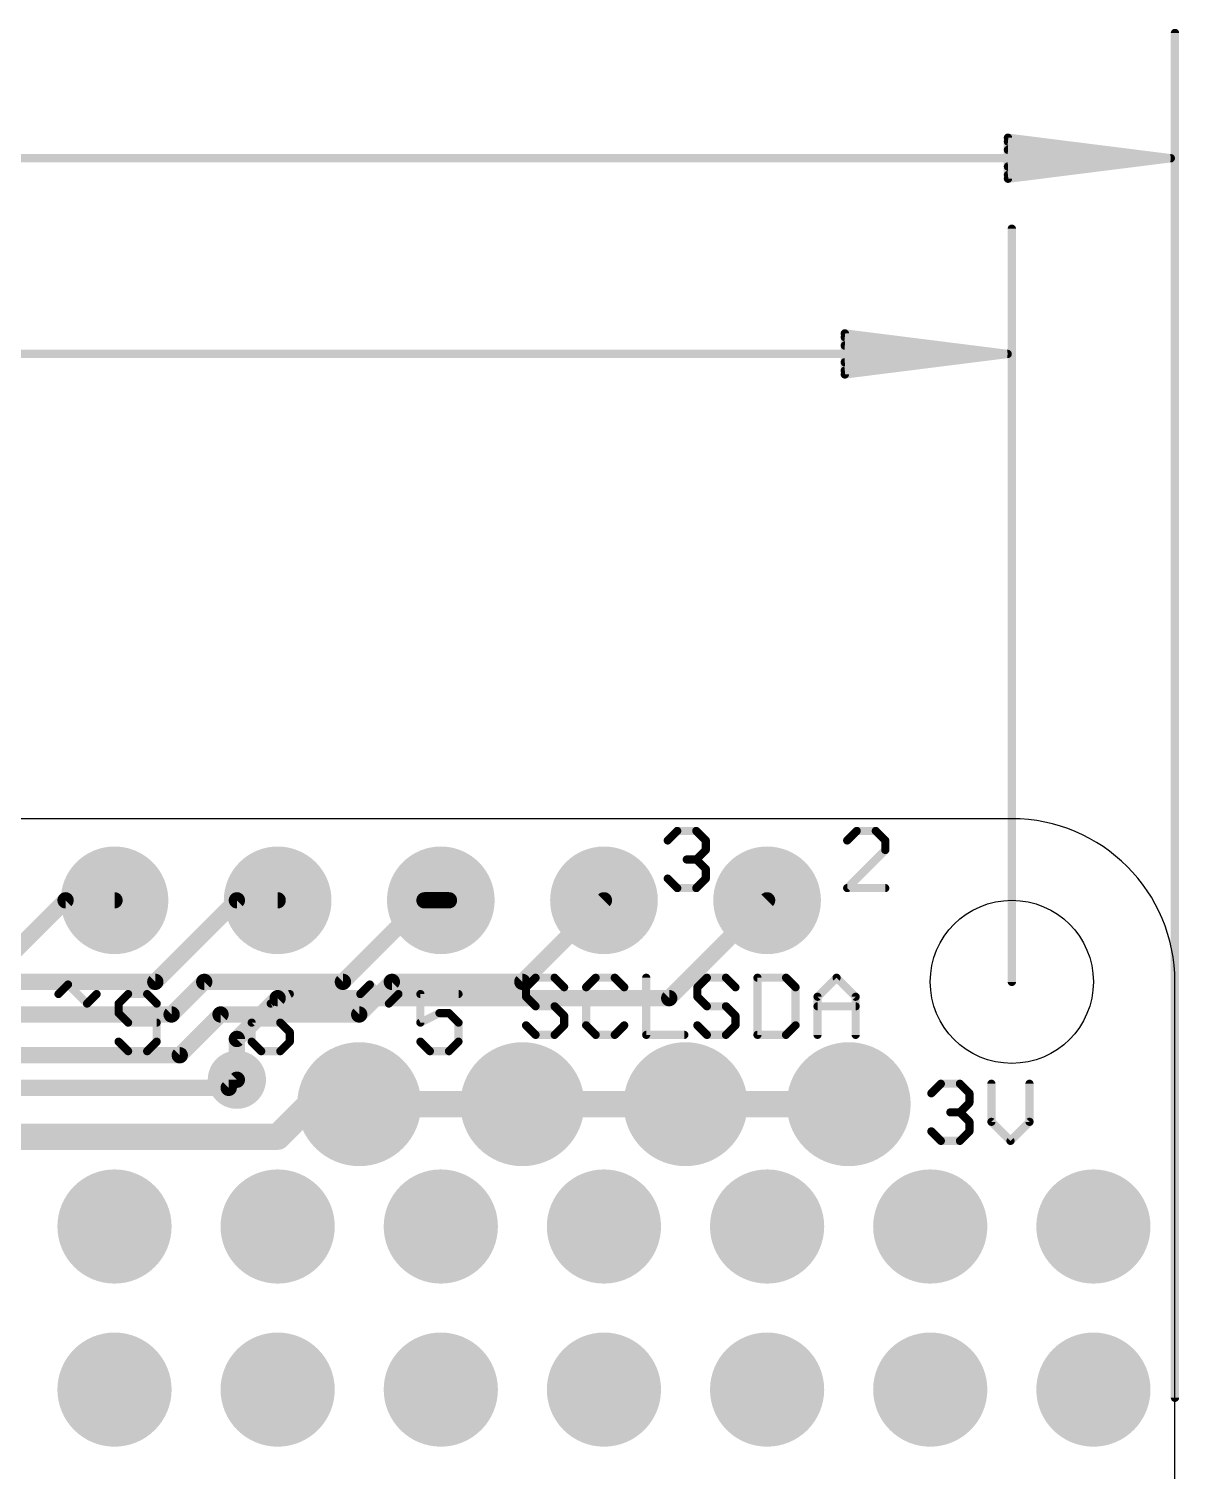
# Model space of a CAD drawing. Extents: x -12.9 to 57.5, y -7.5 to 35.5.
# Drawn here: x 32.96 to 50.86, y 12.7 to 35.16 of the extents above; entities that cross this region are included whole.
import ezdxf

# ---------------------------------------------------------------- set-up
doc = ezdxf.new("R2010")
doc.units = 0
for name, color, linetype in [('1', 12, 'CONTINUOUS'), ('16', 132, 'CONTINUOUS'), ('17', 110, 'CONTINUOUS'), ('18', 110, 'CONTINUOUS'), ('20', 53, 'CONTINUOUS'), ('21', 40, 'CONTINUOUS'), ('47', 253, 'CONTINUOUS')]:
    doc.layers.add(name, color=color, linetype=linetype)

# ---------------------------------------------------------------- blocks, each defined once
blk = doc.blocks.new('ROUNDP')
at = {"const_width": 0.5}
blk.add_lwpolyline([(0, -0.25, 1), (0, 0.25, 1), (0, -0.25)], format="xyb", dxfattribs=at)
blk = doc.blocks.new('ROUNDV')
at = {"const_width": 0.5}
blk.add_lwpolyline([(0, -0.25, 1), (0, 0.25, 1), (0, -0.25)], format="xyb", dxfattribs=at)

msp = doc.modelspace()

# ---------------------------------------------------------------- linework, layer by layer
at = {"layer": '1'}
for points, const_width in [([(32.258, 20.32), (33.528, 21.59)], 0.254), ([(33.528, 21.59), (34.29, 21.59)], 0.254), ([(42.926, 20.066), (44.45, 21.59)], 0.254), ([(36.195, 19.431), (36.83, 20.066)], 0.254), ([(36.83, 20.066), (42.926, 20.066)], 0.254), ([(36.195, 18.796), (36.195, 19.431)], 0.254), ([(37.338, 18.415), (36.83, 17.907)], 0.4064), ([(38.1, 18.415), (37.338, 18.415)], 0.4064), ([(40.64, 18.415), (38.1, 18.415)], 0.4064), ([(43.18, 18.415), (40.64, 18.415)], 0.4064), ([(45.72, 18.415), (43.18, 18.415)], 0.4064), ([(36.83, 17.907), (32.004, 17.907)], 0.4064)]:
    msp.add_lwpolyline(points, dxfattribs=dict(at, const_width=const_width))
for points, const_width in [([(33.528, 21.6535, 1), (33.528, 21.5265)], 0.127), ([(33.5729, 21.5451, 1), (33.4831, 21.6349)], 0.127), ([(34.29, 21.5265, 1), (34.29, 21.6535)], 0.127), ([(44.4949, 21.5451, 1), (44.4051, 21.6349)], 0.127), ([(36.83, 20.1295, 1), (36.83, 20.0025)], 0.127), ([(36.8749, 20.0211, 1), (36.7851, 20.1109)], 0.127), ([(42.8811, 20.1109, 1), (42.9709, 20.0211)], 0.127), ([(42.926, 20.0025, 1), (42.926, 20.1295)], 0.127), ([(36.2585, 19.431, 1), (36.1315, 19.431)], 0.127), ([(36.1501, 19.4759, 1), (36.2399, 19.3861)], 0.127), ([(36.1315, 18.796, 1), (36.2585, 18.796)], 0.127), ([(37.338, 18.5166, 1), (37.338, 18.3134)], 0.2032), ([(37.4098, 18.3432, 1), (37.2662, 18.4868)], 0.2032), ([(38.1, 18.5166, 1), (38.1, 18.3134)], 0.2032), ([(38.1, 18.3134, 1), (38.1, 18.5166)], 0.2032), ([(40.64, 18.5166, 1), (40.64, 18.3134)], 0.2032), ([(40.64, 18.3134, 1), (40.64, 18.5166)], 0.2032), ([(43.18, 18.5166, 1), (43.18, 18.3134)], 0.2032), ([(43.18, 18.3134, 1), (43.18, 18.5166)], 0.2032), ([(45.72, 18.3134, 1), (45.72, 18.5166)], 0.2032), ([(36.7582, 17.9788, 1), (36.9018, 17.8352)], 0.2032), ([(36.83, 17.8054, 1), (36.83, 18.0086)], 0.2032)]:
    msp.add_lwpolyline(points, format="xyb", dxfattribs=dict(at, const_width=const_width))
at = {"layer": '16', "const_width": 0.254}
for points in [[(34.925, 20.32), (36.195, 21.59)], [(36.195, 21.59), (36.83, 21.59)], [(39.116, 21.59), (37.846, 20.32)], [(39.37, 21.59), (39.116, 21.59)], [(39.497, 21.59), (39.37, 21.59)], [(40.64, 20.32), (41.91, 21.59)], [(27.559, 20.32), (34.925, 20.32)], [(35.179, 19.812), (35.687, 20.32)], [(37.846, 20.32), (35.687, 20.32)], [(38.1, 19.812), (38.608, 20.32)], [(38.608, 20.32), (40.64, 20.32)], [(28.829, 19.812), (35.179, 19.812)], [(35.941, 19.812), (35.306, 19.177)], [(35.941, 19.812), (38.1, 19.812)], [(35.306, 19.177), (29.845, 19.177)], [(36.068, 18.669), (36.195, 18.796)], [(30.226, 18.669), (36.068, 18.669)]]:
    msp.add_lwpolyline(points, dxfattribs=at)
at = {"layer": '16', "const_width": 0.127}
for points in [[(36.195, 21.6535, 1), (36.195, 21.5265)], [(36.2399, 21.5451, 1), (36.1501, 21.6349)], [(36.83, 21.5265, 1), (36.83, 21.6535)], [(39.116, 21.6535, 1), (39.116, 21.5265)], [(39.1609, 21.5451, 1), (39.0711, 21.6349)], [(39.37, 21.6535, 1), (39.37, 21.5265)], [(39.37, 21.5265, 1), (39.37, 21.6535)], [(39.497, 21.5265, 1), (39.497, 21.6535)], [(41.9549, 21.5451, 1), (41.8651, 21.6349)], [(34.925, 20.2565, 1), (34.925, 20.3835)], [(35.687, 20.3835, 1), (35.687, 20.2565)], [(35.7319, 20.2751, 1), (35.6421, 20.3649)], [(37.846, 20.2565, 1), (37.846, 20.3835)], [(38.608, 20.3835, 1), (38.608, 20.2565)], [(38.6529, 20.2751, 1), (38.5631, 20.3649)], [(40.64, 20.2565, 1), (40.64, 20.3835)], [(34.8801, 20.3649, 1), (34.9699, 20.2751)], [(37.8011, 20.3649, 1), (37.8909, 20.2751)], [(40.5951, 20.3649, 1), (40.6849, 20.2751)], [(35.1341, 19.8569, 1), (35.2239, 19.7671)], [(35.179, 19.7485, 1), (35.179, 19.8755)], [(35.941, 19.8755, 1), (35.941, 19.7485)], [(35.9859, 19.7671, 1), (35.8961, 19.8569)], [(38.0551, 19.8569, 1), (38.1449, 19.7671)], [(38.1, 19.7485, 1), (38.1, 19.8755)], [(35.2611, 19.2219, 1), (35.3509, 19.1321)], [(35.306, 19.1135, 1), (35.306, 19.2405)], [(36.2399, 18.7511, 1), (36.1501, 18.8409)], [(36.0231, 18.7139, 1), (36.1129, 18.6241)], [(36.068, 18.6055, 1), (36.068, 18.7325)]]:
    msp.add_lwpolyline(points, format="xyb", dxfattribs=at)
at = {"layer": '20'}
for p, q in [((48.26, 22.86), (2.54, 22.86)), ((50.8, 2.54), (50.8, 20.32))]:
    msp.add_line(p, q, dxfattribs=at)
msp.add_circle((48.26, 20.32), 1.27, dxfattribs=at)
msp.add_arc((48.26, 20.32), 2.54, 0, 90, dxfattribs=at)
at = {"layer": '21', "const_width": 0.127}
for points in [[(42.9027, 22.522), (43.051, 22.6703)], [(43.051, 22.6703), (43.3476, 22.6703)], [(43.3476, 22.6703), (43.4959, 22.522)], [(45.845, 22.6703), (45.6967, 22.522)], [(46.1416, 22.6703), (45.845, 22.6703)], [(46.2899, 22.522), (46.1416, 22.6703)], [(43.4959, 22.522), (43.4959, 22.3737)], [(46.2899, 22.3737), (46.2899, 22.522)], [(43.3476, 22.2254), (43.1993, 22.2254)], [(43.4959, 22.3737), (43.3476, 22.2254)], [(43.3476, 22.2254), (43.4959, 22.0771)], [(45.6967, 21.7805), (46.2899, 22.3737)], [(43.4959, 22.0771), (43.4959, 21.9288)], [(43.051, 21.7805), (42.9027, 21.9288)], [(43.3476, 21.7805), (43.051, 21.7805)], [(43.4959, 21.9288), (43.3476, 21.7805)], [(46.2899, 21.7805), (45.6967, 21.7805)], [(40.8455, 20.3843), (40.6972, 20.236)], [(41.1421, 20.3843), (40.8455, 20.3843)], [(41.2904, 20.236), (41.1421, 20.3843)], [(41.781, 20.3843), (41.6327, 20.236)], [(42.0776, 20.3843), (41.781, 20.3843)], [(42.2259, 20.236), (42.0776, 20.3843)], [(42.5683, 20.3843), (42.5683, 19.4945)], [(43.5125, 20.3843), (43.3642, 20.236)], [(43.8091, 20.3843), (43.5125, 20.3843)], [(43.9574, 20.236), (43.8091, 20.3843)], [(44.2997, 20.3843), (44.2997, 19.4945)], [(44.7446, 20.3843), (44.2997, 20.3843)], [(44.8929, 20.236), (44.7446, 20.3843)], [(45.2353, 20.0877), (45.5318, 20.3843)], [(45.5318, 20.3843), (45.8284, 20.0877)], [(33.418, 20.1303), (33.5663, 20.2786)], [(33.5663, 20.2786), (33.8629, 19.982)], [(38.117, 20.1303), (38.2653, 20.2786)], [(38.2653, 20.2786), (38.5619, 19.982)], [(40.6972, 20.236), (40.6972, 20.0877)], [(41.6327, 20.236), (41.6327, 19.6428)], [(43.3642, 20.236), (43.3642, 20.0877)], [(44.8929, 19.6428), (44.8929, 20.236)], [(33.8629, 19.982), (34.0112, 20.1303)], [(34.5018, 20.1303), (34.3535, 19.982)], [(34.3535, 19.982), (34.3535, 19.8337)], [(34.7984, 20.1303), (34.5018, 20.1303)], [(34.9467, 19.982), (34.7984, 20.1303)], [(34.9467, 19.3888), (34.9467, 19.982)], [(36.7223, 19.982), (36.4257, 19.6854)], [(37.0189, 20.1303), (36.7223, 19.982)], [(38.5619, 19.982), (38.7102, 20.1303)], [(39.6457, 20.1303), (39.0525, 20.1303)], [(39.0525, 20.1303), (39.0525, 19.6854)], [(40.6972, 20.0877), (40.8455, 19.9394)], [(40.8455, 19.9394), (41.1421, 19.9394)], [(41.1421, 19.9394), (41.2904, 19.7911)], [(43.3642, 20.0877), (43.5125, 19.9394)], [(43.5125, 19.9394), (43.8091, 19.9394)], [(43.8091, 19.9394), (43.9574, 19.7911)], [(45.2353, 19.4945), (45.2353, 20.0877)], [(45.2353, 19.9394), (45.8284, 19.9394)], [(45.8284, 20.0877), (45.8284, 19.4945)], [(34.3535, 19.8337), (34.5018, 19.6854)], [(39.0525, 19.6854), (39.3491, 19.8337)], [(39.3491, 19.8337), (39.4974, 19.8337)], [(39.4974, 19.8337), (39.6457, 19.6854)], [(41.2904, 19.7911), (41.2904, 19.6428)], [(43.9574, 19.7911), (43.9574, 19.6428)], [(34.5018, 19.6854), (34.9467, 19.6854)], [(36.4257, 19.6854), (36.4257, 19.3888)], [(36.8706, 19.6854), (36.4257, 19.6854)], [(37.0189, 19.5371), (36.8706, 19.6854)], [(37.0189, 19.3888), (37.0189, 19.5371)], [(39.6457, 19.6854), (39.6457, 19.3888)], [(40.8455, 19.4945), (40.6972, 19.6428)], [(41.1421, 19.4945), (40.8455, 19.4945)], [(41.2904, 19.6428), (41.1421, 19.4945)], [(41.6327, 19.6428), (41.781, 19.4945)], [(41.781, 19.4945), (42.0776, 19.4945)], [(42.0776, 19.4945), (42.2259, 19.6428)], [(42.5683, 19.4945), (43.1614, 19.4945)], [(43.5125, 19.4945), (43.3642, 19.6428)], [(43.8091, 19.4945), (43.5125, 19.4945)], [(43.9574, 19.6428), (43.8091, 19.4945)], [(44.2997, 19.4945), (44.7446, 19.4945)], [(44.7446, 19.4945), (44.8929, 19.6428)], [(34.3535, 19.3888), (34.5018, 19.2405)], [(34.7984, 19.2405), (34.9467, 19.3888)], [(36.4257, 19.3888), (36.574, 19.2405)], [(36.8706, 19.2405), (37.0189, 19.3888)], [(39.2008, 19.2405), (39.0525, 19.3888)], [(39.6457, 19.3888), (39.4974, 19.2405)], [(34.5018, 19.2405), (34.7984, 19.2405)], [(36.574, 19.2405), (36.8706, 19.2405)], [(39.4974, 19.2405), (39.2008, 19.2405)], [(47.007, 18.585), (47.1553, 18.7333)], [(47.1553, 18.7333), (47.4519, 18.7333)], [(47.4519, 18.7333), (47.6002, 18.585)], [(47.6002, 18.585), (47.6002, 18.4367)], [(47.9425, 18.7333), (47.9425, 18.1401)], [(48.5357, 18.1401), (48.5357, 18.7333)], [(47.6002, 18.4367), (47.4519, 18.2884)], [(47.4519, 18.2884), (47.3036, 18.2884)], [(47.4519, 18.2884), (47.6002, 18.1401)], [(47.6002, 18.1401), (47.6002, 17.9918)], [(47.9425, 18.1401), (48.2391, 17.8435)], [(48.2391, 17.8435), (48.5357, 18.1401)], [(47.1553, 17.8435), (47.007, 17.9918)], [(47.6002, 17.9918), (47.4519, 17.8435)], [(47.4519, 17.8435), (47.1553, 17.8435)]]:
    msp.add_lwpolyline(points, dxfattribs=at)
at = {"layer": '21', "const_width": 0.0635}
for points in [[(43.051, 22.702, 1), (43.051, 22.6385)], [(43.0735, 22.6478, 1), (43.0286, 22.6927)], [(43.3701, 22.6927, 1), (43.3252, 22.6478)], [(43.3476, 22.6385, 1), (43.3476, 22.702)], [(45.845, 22.702, 1), (45.845, 22.6385)], [(45.8675, 22.6478, 1), (45.8226, 22.6927)], [(46.1641, 22.6927, 1), (46.1192, 22.6478)], [(46.1416, 22.6385, 1), (46.1416, 22.702)], [(42.8803, 22.5444, 1), (42.9252, 22.4995)], [(43.5277, 22.522, 1), (43.4642, 22.522)], [(43.4735, 22.4995, 1), (43.5184, 22.5444)], [(45.6743, 22.5444, 1), (45.7192, 22.4995)], [(46.3217, 22.522, 1), (46.2582, 22.522)], [(46.2675, 22.4995, 1), (46.3124, 22.5444)], [(43.1993, 22.2571, 1), (43.1993, 22.1936)], [(43.3701, 22.2478, 1), (43.3252, 22.2029)], [(43.3252, 22.2478, 1), (43.3701, 22.2029)], [(43.3476, 22.1936, 1), (43.3476, 22.2571)], [(43.4642, 22.3737, 1), (43.5277, 22.3737)], [(43.5184, 22.3512, 1), (43.4735, 22.3961)], [(46.2582, 22.3737, 1), (46.3217, 22.3737)], [(46.3124, 22.3512, 1), (46.2675, 22.3961)], [(43.5277, 22.0771, 1), (43.4642, 22.0771)], [(43.4735, 22.0546, 1), (43.5184, 22.0995)], [(42.9252, 21.9512, 1), (42.8803, 21.9063)], [(43.051, 21.8122, 1), (43.051, 21.7488)], [(43.0286, 21.758, 1), (43.0735, 21.803)], [(43.3252, 21.803, 1), (43.3701, 21.758)], [(43.3476, 21.7488, 1), (43.3476, 21.8122)], [(43.4642, 21.9288, 1), (43.5277, 21.9288)], [(43.5184, 21.9063, 1), (43.4735, 21.9512)], [(45.6967, 21.8122, 1), (45.6967, 21.7488)], [(45.6743, 21.803, 1), (45.7192, 21.758)], [(46.2899, 21.7488, 1), (46.2899, 21.8122)], [(40.8455, 20.416, 1), (40.8455, 20.3525)], [(40.868, 20.3618, 1), (40.8231, 20.4067)], [(41.1646, 20.4067, 1), (41.1196, 20.3618)], [(41.1421, 20.3525, 1), (41.1421, 20.416)], [(41.781, 20.416, 1), (41.781, 20.3525)], [(41.8035, 20.3618, 1), (41.7586, 20.4067)], [(42.1001, 20.4067, 1), (42.0552, 20.3618)], [(42.0776, 20.3525, 1), (42.0776, 20.416)], [(42.6, 20.3843, 1), (42.5365, 20.3843)], [(43.5125, 20.416, 1), (43.5125, 20.3525)], [(43.535, 20.3618, 1), (43.4901, 20.4067)], [(43.8316, 20.4067, 1), (43.7866, 20.3618)], [(43.8091, 20.3525, 1), (43.8091, 20.416)], [(44.3315, 20.3843, 1), (44.268, 20.3843)], [(44.2997, 20.416, 1), (44.2997, 20.3525)], [(44.7671, 20.4067, 1), (44.7222, 20.3618)], [(44.7446, 20.3525, 1), (44.7446, 20.416)], [(45.5543, 20.4067, 1), (45.5094, 20.3618)], [(45.5543, 20.3618, 1), (45.5094, 20.4067)], [(33.5887, 20.301, 1), (33.5438, 20.2561)], [(33.5887, 20.2561, 1), (33.5438, 20.301)], [(38.2877, 20.301, 1), (38.2428, 20.2561)], [(38.2877, 20.2561, 1), (38.2428, 20.301)], [(40.729, 20.236, 1), (40.6655, 20.236)], [(40.6748, 20.2584, 1), (40.7197, 20.2135)], [(41.2679, 20.2135, 1), (41.3128, 20.2584)], [(41.6645, 20.236, 1), (41.601, 20.236)], [(41.6103, 20.2584, 1), (41.6552, 20.2135)], [(42.2035, 20.2135, 1), (42.2484, 20.2584)], [(43.396, 20.236, 1), (43.3325, 20.236)], [(43.3418, 20.2584, 1), (43.3867, 20.2135)], [(43.9349, 20.2135, 1), (43.9798, 20.2584)], [(44.9247, 20.236, 1), (44.8612, 20.236)], [(44.8705, 20.2135, 1), (44.9154, 20.2584)], [(33.3955, 20.1527, 1), (33.4404, 20.1078)], [(33.8404, 20.0044, 1), (33.8853, 19.9595)], [(33.8404, 19.9595, 1), (33.8853, 20.0044)], [(34.0336, 20.1078, 1), (33.9887, 20.1527)], [(34.3853, 19.982, 1), (34.3218, 19.982)], [(34.331, 20.0044, 1), (34.376, 19.9595)], [(34.5018, 20.162, 1), (34.5018, 20.0985)], [(34.5242, 20.1078, 1), (34.4793, 20.1527)], [(34.8208, 20.1527, 1), (34.7759, 20.1078)], [(34.7984, 20.0985, 1), (34.7984, 20.162)], [(34.9784, 19.982, 1), (34.9149, 19.982)], [(34.9242, 19.9595, 1), (34.9691, 20.0044)], [(36.7081, 20.0104, 1), (36.7365, 19.9536)], [(36.7448, 19.9595, 1), (36.6999, 20.0044)], [(37.0331, 20.1019, 1), (37.0047, 20.1587)], [(38.0945, 20.1527, 1), (38.1394, 20.1078)], [(38.5394, 20.0044, 1), (38.5843, 19.9595)], [(38.5394, 19.9595, 1), (38.5843, 20.0044)], [(38.7326, 20.1078, 1), (38.6877, 20.1527)], [(39.0843, 20.1303, 1), (39.0207, 20.1303)], [(39.0525, 20.162, 1), (39.0525, 20.0985)], [(39.6457, 20.0985, 1), (39.6457, 20.162)], [(40.6655, 20.0877, 1), (40.729, 20.0877)], [(40.7197, 20.1101, 1), (40.6748, 20.0652)], [(40.8455, 19.9711, 1), (40.8455, 19.9076)], [(40.8231, 19.9169, 1), (40.868, 19.9618)], [(41.1646, 19.9618, 1), (41.1196, 19.9169)], [(41.1421, 19.9076, 1), (41.1421, 19.9711)], [(43.3325, 20.0877, 1), (43.396, 20.0877)], [(43.3867, 20.1101, 1), (43.3418, 20.0652)], [(43.5125, 19.9711, 1), (43.5125, 19.9076)], [(43.4901, 19.9169, 1), (43.535, 19.9618)], [(43.8316, 19.9618, 1), (43.7866, 19.9169)], [(43.8091, 19.9076, 1), (43.8091, 19.9711)], [(45.267, 20.0877, 1), (45.2035, 20.0877)], [(45.2128, 20.1101, 1), (45.2577, 20.0652)], [(45.2353, 19.9711, 1), (45.2353, 19.9076)], [(45.8602, 20.0877, 1), (45.7967, 20.0877)], [(45.806, 20.0652, 1), (45.8509, 20.1101)], [(45.8284, 19.9076, 1), (45.8284, 19.9711)], [(34.376, 19.8561, 1), (34.331, 19.8112)], [(34.3218, 19.8337, 1), (34.3853, 19.8337)], [(39.3491, 19.8654, 1), (39.3491, 19.8019)], [(39.3633, 19.8053, 1), (39.3349, 19.8621)], [(39.5198, 19.8561, 1), (39.4749, 19.8112)], [(39.4974, 19.8019, 1), (39.4974, 19.8654)], [(41.3221, 19.7911, 1), (41.2586, 19.7911)], [(41.2679, 19.7686, 1), (41.3128, 19.8135)], [(43.9891, 19.7911, 1), (43.9256, 19.7911)], [(43.9349, 19.7686, 1), (43.9798, 19.8135)], [(34.5018, 19.7171, 1), (34.5018, 19.6536)], [(34.4793, 19.6629, 1), (34.5242, 19.7078)], [(34.9467, 19.6536, 1), (34.9467, 19.7171)], [(36.4575, 19.6854, 1), (36.394, 19.6854)], [(36.4257, 19.7171, 1), (36.4257, 19.6536)], [(36.4033, 19.7078, 1), (36.4482, 19.6629)], [(36.8931, 19.7078, 1), (36.8482, 19.6629)], [(36.8706, 19.6536, 1), (36.8706, 19.7171)], [(37.0507, 19.5371, 1), (36.9872, 19.5371)], [(36.9965, 19.5146, 1), (37.0414, 19.5595)], [(39.0207, 19.6854, 1), (39.0843, 19.6854)], [(39.0383, 19.7138, 1), (39.0667, 19.657)], [(39.6774, 19.6854, 1), (39.6139, 19.6854)], [(39.6232, 19.6629, 1), (39.6681, 19.7078)], [(40.7197, 19.6652, 1), (40.6748, 19.6203)], [(40.8455, 19.5263, 1), (40.8455, 19.4628)], [(40.8231, 19.472, 1), (40.868, 19.517)], [(41.1196, 19.517, 1), (41.1646, 19.472)], [(41.1421, 19.4628, 1), (41.1421, 19.5263)], [(41.2586, 19.6428, 1), (41.3221, 19.6428)], [(41.3128, 19.6203, 1), (41.2679, 19.6652)], [(41.601, 19.6428, 1), (41.6645, 19.6428)], [(41.6552, 19.6652, 1), (41.6103, 19.6203)], [(41.781, 19.5263, 1), (41.781, 19.4628)], [(41.7586, 19.472, 1), (41.8035, 19.517)], [(42.0552, 19.517, 1), (42.1001, 19.472)], [(42.0776, 19.4628, 1), (42.0776, 19.5263)], [(42.2484, 19.6203, 1), (42.2035, 19.6652)], [(42.5683, 19.5263, 1), (42.5683, 19.4628)], [(43.1614, 19.4628, 1), (43.1614, 19.5263)], [(43.3867, 19.6652, 1), (43.3418, 19.6203)], [(43.5125, 19.5263, 1), (43.5125, 19.4628)], [(43.4901, 19.472, 1), (43.535, 19.517)], [(43.7866, 19.517, 1), (43.8316, 19.472)], [(43.8091, 19.4628, 1), (43.8091, 19.5263)], [(43.9256, 19.6428, 1), (43.9891, 19.6428)], [(43.9798, 19.6203, 1), (43.9349, 19.6652)], [(44.2997, 19.5263, 1), (44.2997, 19.4628)], [(44.7222, 19.517, 1), (44.7671, 19.472)], [(44.7446, 19.4628, 1), (44.7446, 19.5263)], [(44.8612, 19.6428, 1), (44.9247, 19.6428)], [(44.9154, 19.6203, 1), (44.8705, 19.6652)], [(34.376, 19.4112, 1), (34.331, 19.3663)], [(34.9149, 19.3888, 1), (34.9784, 19.3888)], [(34.9691, 19.3663, 1), (34.9242, 19.4112)], [(36.394, 19.3888, 1), (36.4575, 19.3888)], [(36.4482, 19.4112, 1), (36.4033, 19.3663)], [(36.9872, 19.3888, 1), (37.0507, 19.3888)], [(37.0414, 19.3663, 1), (36.9965, 19.4112)], [(39.075, 19.4112, 1), (39.03, 19.3663)], [(39.6139, 19.3888, 1), (39.6774, 19.3888)], [(39.6681, 19.3663, 1), (39.6232, 19.4112)], [(42.5365, 19.4945, 1), (42.6, 19.4945)], [(44.268, 19.4945, 1), (44.3315, 19.4945)], [(45.2035, 19.4945, 1), (45.267, 19.4945)], [(45.7967, 19.4945, 1), (45.8602, 19.4945)], [(34.5018, 19.2722, 1), (34.5018, 19.2088)], [(34.4793, 19.218, 1), (34.5242, 19.263)], [(34.7759, 19.263, 1), (34.8208, 19.218)], [(34.7984, 19.2088, 1), (34.7984, 19.2722)], [(36.574, 19.2722, 1), (36.574, 19.2088)], [(36.5516, 19.218, 1), (36.5965, 19.263)], [(36.8482, 19.263, 1), (36.8931, 19.218)], [(36.8706, 19.2088, 1), (36.8706, 19.2722)], [(39.2008, 19.2722, 1), (39.2008, 19.2088)], [(39.1783, 19.218, 1), (39.2232, 19.263)], [(39.4749, 19.263, 1), (39.5198, 19.218)], [(39.4974, 19.2088, 1), (39.4974, 19.2722)], [(47.1553, 18.765, 1), (47.1553, 18.7015)], [(47.1777, 18.7108, 1), (47.1328, 18.7557)], [(47.4743, 18.7557, 1), (47.4294, 18.7108)], [(47.4519, 18.7015, 1), (47.4519, 18.765)], [(47.6319, 18.585, 1), (47.5684, 18.585)], [(47.9743, 18.7333, 1), (47.9108, 18.7333)], [(48.5674, 18.7333, 1), (48.5039, 18.7333)], [(46.9845, 18.6074, 1), (47.0294, 18.5625)], [(47.5684, 18.4367, 1), (47.6319, 18.4367)], [(47.5777, 18.5625, 1), (47.6226, 18.6074)], [(47.6226, 18.4142, 1), (47.5777, 18.4591)], [(47.3036, 18.3201, 1), (47.3036, 18.2566)], [(47.4743, 18.3108, 1), (47.4294, 18.2659)], [(47.4294, 18.3108, 1), (47.4743, 18.2659)], [(47.4519, 18.2566, 1), (47.4519, 18.3201)], [(47.6319, 18.1401, 1), (47.5684, 18.1401)], [(47.5777, 18.1176, 1), (47.6226, 18.1625)], [(47.965, 18.1625, 1), (47.92, 18.1176)], [(48.5581, 18.1176, 1), (48.5132, 18.1625)], [(47.0294, 18.0142, 1), (46.9845, 17.9693)], [(47.5684, 17.9918, 1), (47.6319, 17.9918)], [(47.6226, 17.9693, 1), (47.5777, 18.0142)], [(47.9108, 18.1401, 1), (47.9743, 18.1401)], [(48.5039, 18.1401, 1), (48.5674, 18.1401)], [(47.1553, 17.8753, 1), (47.1553, 17.8118)], [(47.1328, 17.821, 1), (47.1777, 17.866)], [(47.4294, 17.866, 1), (47.4743, 17.821)], [(47.4519, 17.8118, 1), (47.4519, 17.8753)], [(48.2166, 17.866, 1), (48.2615, 17.821)], [(48.2166, 17.821, 1), (48.2615, 17.866)]]:
    msp.add_lwpolyline(points, format="xyb", dxfattribs=at)
at = {"layer": '47', "const_width": 0.13}
for points in [[(50.8, 13.843), (50.8, 35.097)], [(50.735, 33.147), (48.2, 33.4662)], [(48.2, 33.4662), (48.2, 32.8278)], [(50.735, 33.147), (48.2, 33.407)], [(50.735, 33.147), (48.2, 33.277)], [(0.065, 33.147), (50.735, 33.147)], [(48.2, 32.8278), (50.735, 33.147)], [(48.2, 33.017), (50.735, 33.147)], [(48.2, 32.887), (50.735, 33.147)], [(48.26, 20.32), (48.26, 32.049)], [(48.195, 30.099), (45.66, 30.4182)], [(45.66, 30.4182), (45.66, 29.7798)], [(48.195, 30.099), (45.66, 30.359)], [(2.605, 30.099), (48.195, 30.099)], [(48.195, 30.099), (45.66, 30.229)], [(45.66, 29.7798), (48.195, 30.099)], [(45.66, 29.969), (48.195, 30.099)], [(45.66, 29.839), (48.195, 30.099)]]:
    msp.add_lwpolyline(points, dxfattribs=at)
at = {"layer": '47', "const_width": 0.065}
for points in [[(50.8325, 35.097, 1), (50.7675, 35.097)], [(48.2041, 33.4985, 1), (48.1959, 33.434)], [(48.2325, 33.4662, 1), (48.1675, 33.4662)], [(48.2033, 33.4393, 1), (48.1967, 33.3747)], [(48.2017, 33.3095, 1), (48.1983, 33.2445)], [(48.1983, 33.0495, 1), (48.2017, 32.9845)], [(50.7391, 33.1148, 1), (50.7309, 33.1792)], [(50.7309, 33.1148, 1), (50.7391, 33.1792)], [(50.7383, 33.1147, 1), (50.7317, 33.1793)], [(50.7317, 33.1147, 1), (50.7383, 33.1793)], [(50.7333, 33.1145, 1), (50.7367, 33.1795)], [(50.7367, 33.1145, 1), (50.7333, 33.1795)], [(50.735, 33.1145, 1), (50.735, 33.1795)], [(48.1967, 32.9193, 1), (48.2033, 32.8547)], [(48.1959, 32.86, 1), (48.2041, 32.7955)], [(48.1675, 32.8278, 1), (48.2325, 32.8278)], [(48.2925, 32.049, 1), (48.2275, 32.049)], [(45.6641, 30.4505, 1), (45.6559, 30.386)], [(45.6925, 30.4182, 1), (45.6275, 30.4182)], [(45.6633, 30.3913, 1), (45.6567, 30.3267)], [(45.6617, 30.2615, 1), (45.6583, 30.1965)], [(48.1991, 30.0668, 1), (48.1909, 30.1312)], [(48.1909, 30.0668, 1), (48.1991, 30.1312)], [(48.1983, 30.0667, 1), (48.1917, 30.1313)], [(48.1917, 30.0667, 1), (48.1983, 30.1313)], [(48.1933, 30.0665, 1), (48.1967, 30.1315)], [(48.1967, 30.0665, 1), (48.1933, 30.1315)], [(48.195, 30.0665, 1), (48.195, 30.1315)], [(45.6583, 30.0015, 1), (45.6617, 29.9365)], [(45.6567, 29.8713, 1), (45.6633, 29.8067)], [(45.6559, 29.812, 1), (45.6641, 29.7475)], [(45.6275, 29.7798, 1), (45.6925, 29.7798)], [(48.2275, 20.32, 1), (48.2925, 20.32)], [(50.7675, 13.843, 1), (50.8325, 13.843)]]:
    msp.add_lwpolyline(points, format="xyb", dxfattribs=at)

# ---------------------------------------------------------------- block references
at = {"layer": '17', "xscale": 1.6764, "yscale": 1.6764, "rotation": 90}
for p in [(34.29, 21.59), (34.29, 21.59), (36.83, 21.59), (36.83, 21.59), (39.37, 21.59), (39.37, 21.59), (41.91, 21.59), (41.91, 21.59), (44.45, 21.59), (44.45, 21.59)]:
    msp.add_blockref('ROUNDP', p, dxfattribs=at)
at = {"layer": '18'}
for p, xscale, yscale in [((38.1, 18.415), 1.9304, 1.9304), ((38.1, 18.415), 1.9304, 1.9304), ((40.64, 18.415), 1.9304, 1.9304), ((40.64, 18.415), 1.9304, 1.9304), ((43.18, 18.415), 1.9304, 1.9304), ((43.18, 18.415), 1.9304, 1.9304), ((45.72, 18.415), 1.9304, 1.9304), ((45.72, 18.415), 1.9304, 1.9304), ((36.195, 18.796), 0.9064, 0.9064), ((36.195, 18.796), 0.9064, 0.9064), ((34.29, 16.51), 1.778, 1.778), ((34.29, 16.51), 1.778, 1.778), ((36.83, 16.51), 1.778, 1.778), ((36.83, 16.51), 1.778, 1.778), ((39.37, 16.51), 1.778, 1.778), ((39.37, 16.51), 1.778, 1.778), ((41.91, 16.51), 1.778, 1.778), ((41.91, 16.51), 1.778, 1.778), ((44.45, 16.51), 1.778, 1.778), ((44.45, 16.51), 1.778, 1.778), ((46.99, 16.51), 1.778, 1.778), ((46.99, 16.51), 1.778, 1.778), ((49.53, 16.51), 1.778, 1.778), ((49.53, 16.51), 1.778, 1.778), ((34.29, 13.97), 1.778, 1.778), ((34.29, 13.97), 1.778, 1.778), ((36.83, 13.97), 1.778, 1.778), ((36.83, 13.97), 1.778, 1.778), ((39.37, 13.97), 1.778, 1.778), ((39.37, 13.97), 1.778, 1.778), ((41.91, 13.97), 1.778, 1.778), ((41.91, 13.97), 1.778, 1.778), ((44.45, 13.97), 1.778, 1.778), ((44.45, 13.97), 1.778, 1.778), ((46.99, 13.97), 1.778, 1.778), ((46.99, 13.97), 1.778, 1.778), ((49.53, 13.97), 1.778, 1.778), ((49.53, 13.97), 1.778, 1.778)]:
    msp.add_blockref('ROUNDV', p, dxfattribs=dict(at, xscale=xscale, yscale=yscale))

doc.saveas('drawing.dxf')
